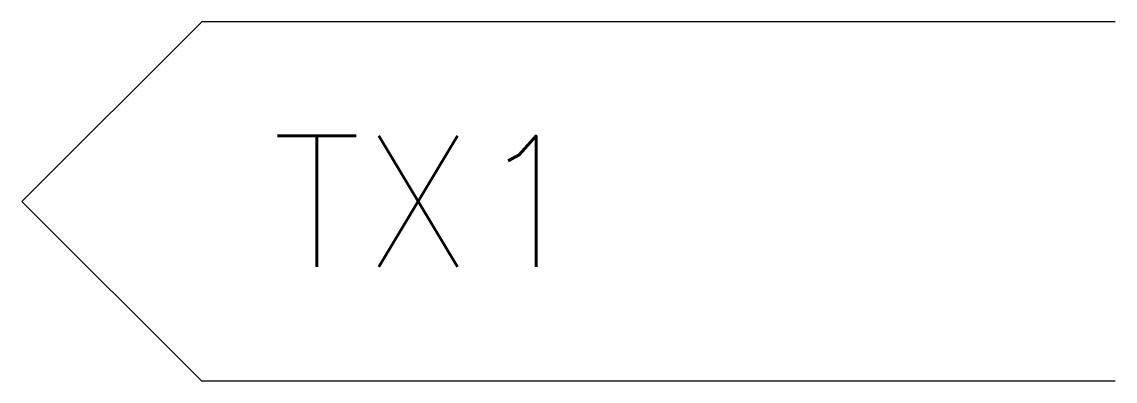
# Model space of a CAD drawing. Header units: millimetres. Extents: x -10183.19 to -10181.52, y 58.89 to 59.44.
import ezdxf
from ezdxf.enums import TextEntityAlignment as Align

# ---------------------------------------------------------------- set-up
doc = ezdxf.new("R2010")
doc.units = ezdxf.units.MM
doc.header["$LTSCALE"] = 10
doc.layers.add('Tub_símbolos', color=2, linetype='Continuous')
doc.styles.add('r80', font='romans.shx')

msp = doc.modelspace()

# ---------------------------------------------------------------- linework, layer by layer
at = {"layer": 'Tub_símbolos', "color": 1}
for p, q in [((-10182.9123, 59.4433), (-10183.1866, 59.169)), ((-10181.5199, 59.4433), (-10182.9123, 59.4433)), ((-10183.1866, 59.169), (-10182.9123, 58.8947)), ((-10181.5199, 58.8947), (-10182.9123, 58.8947))]:
    msp.add_line(p, q, dxfattribs=at)

# ---------------------------------------------------------------- texts
at = {"layer": 'Tub_símbolos', "style": 'r80'}
msp.add_attdef('TX1', text='', height=0.2, dxfattribs=at).set_placement((-10182.8054, 59.169), align=Align.MIDDLE_LEFT)

doc.saveas('drawing.dxf')
